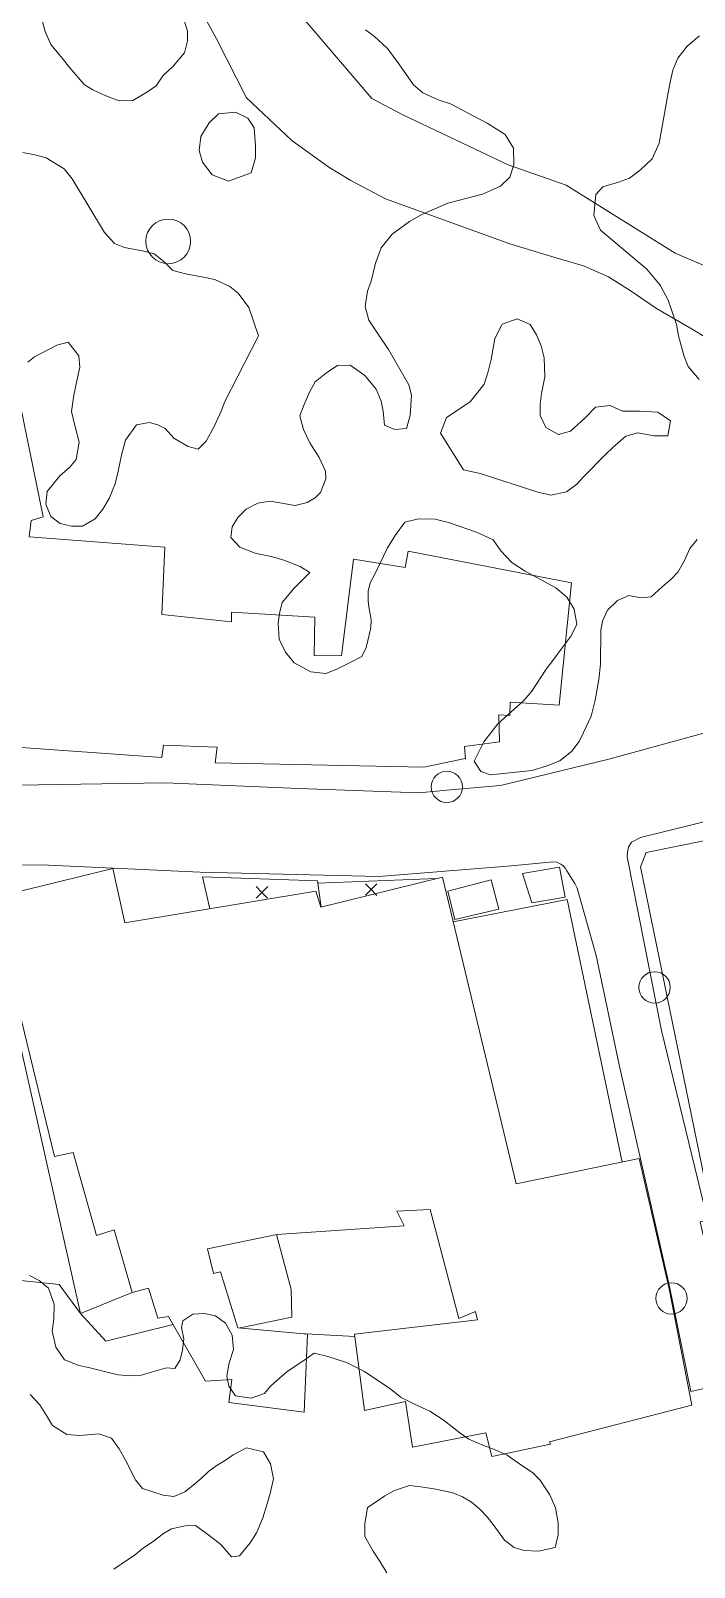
# Model space of a CAD drawing. Header units: metres. Extents: x 4652992 to 4879070, y 2074171 to 2309877.
# Drawn here: x 4654152.8 to 4654185.4, y 2307949.8 to 2308025.4 of the extents above; entities that cross this region are included whole.
import ezdxf

# ---------------------------------------------------------------- set-up
doc = ezdxf.new("R2010")
doc.units = ezdxf.units.M
doc.header["$MEASUREMENT"] = 0
for name, color, linetype, lineweight in [('Level 18', 5, 'Continuous', 0), ('Level 2', 6, 'Continuous', 0), ('Level 30', 5, 'Continuous', 0), ('Level 31', 38, 'Continuous', 0), ('Level 35', 4, 'Continuous', 0), ('Level 40', 1, 'Continuous', 0), ('Level 45', 9, 'Continuous', 0), ('Level 61', 4, 'Continuous', 0), ('Level 62', 4, 'Continuous', 0), ('Level 63', 3, 'Continuous', 0)]:
    doc.layers.add(name, color=color, linetype=linetype, lineweight=lineweight)

# ---------------------------------------------------------------- blocks, each defined once
blk = doc.blocks.new('POSTE_1')
at = {"layer": 'Level 61'}
blk.add_circle((-4.7e-05, -1.9e-05, -2.4e-05), 0.770001, dxfattribs=at)
blk = doc.blocks.new('AL_1')
at = {"layer": 'Level 45'}
blk.add_circle((2.1e-05, 1.3e-05, 3e-05), 1.100002, dxfattribs=at)
blk = doc.blocks.new('COTA_8')
at = {"layer": 'Level 63', "ltscale": 0.2}
for p, q in [((-4.5e-05, 0.000125, -0.000135), (-1.419567, -1.408332, -0.000135)), ((-1.408502, 1.419647, -0.000135), (-4.5e-05, 0.000125, -0.000135)), ((1.419477, 1.408582, -0.000135), (-4.5e-05, 0.000125, -0.000135)), ((-4.5e-05, 0.000125, -0.000135), (1.408412, -1.419397, -0.000135))]:
    blk.add_line(p, q, dxfattribs=at)
blk = doc.blocks.new('COTA_1')
at = {"layer": 'Level 63', "ltscale": 0.2}
for p, q in [((0.000125, 4.5e-05, -0.000195), (-1.419397, -1.408412, -0.000195)), ((-1.408332, 1.419567, -0.000195), (0.000125, 4.5e-05, -0.000195)), ((1.419647, 1.408502, -0.000195), (0.000125, 4.5e-05, -0.000195)), ((0.000125, 4.5e-05, -0.000195), (1.408582, -1.419477, -0.000195))]:
    blk.add_line(p, q, dxfattribs=at)

msp = doc.modelspace()

# ---------------------------------------------------------------- linework, layer by layer
at = {"layer": 'Level 18', "color": 30}
for points in [[(4654187.87619, 2307991.365084, 1308.065), (4654181.232751, 2307989.543497, 1308.715), (4654175.90153, 2307988.25512, 1309.095), (4654173.427988, 2307988.041006, 1309.425), (4654171.870668, 2307987.892867, 1309.535), (4654165.977075, 2307988.107705, 1310.595), (4654159.390327, 2307988.375802, 1312.125), (4654152.124128, 2307988.272631, 1313.385)], [(4654188.007389, 2307958.999382, 1308.305), (4654183.822463, 2307976.199296, 1308.305), (4654182.125041, 2307984.733369, 1308.465), (4654182.136381, 2307984.991068, 1308.455), (4654182.18739, 2307985.218755, 1308.435), (4654182.347357, 2307985.462333, 1308.395), (4654182.785426, 2307985.696255, 1308.335), (4654192.02693, 2307987.979548, 1307.885)], [(4654147.644929, 2307984.311022, 1314.485), (4654153.295812, 2307984.345645, 1313.025), (4654161.110035, 2307983.980837, 1311.275), (4654169.9076, 2307983.773363, 1309.715), (4654176.431424, 2307984.298731, 1308.995), (4654178.475182, 2307984.501837, 1308.805), (4654178.658916, 2307984.473447, 1308.765), (4654178.868195, 2307984.380669, 1308.725), (4654178.95483, 2307984.319225, 1308.695), (4654179.01092, 2307984.256309, 1308.675), (4654179.090725, 2307984.159067, 1308.655), (4654179.160502, 2307984.048927, 1308.615), (4654179.549524, 2307983.430998, 1308.615), (4654179.670391, 2307983.192083, 1308.605), (4654180.605271, 2307979.883508, 1308.545), (4654181.732466, 2307974.506216, 1308.550647)], [(4654181.732466, 2307974.506216, 1308.550647), (4654184.206677, 2307963.583943, 1308.520647), (4654185.258479, 2307958.414454, 1308.610647), (4654186.193142, 2307958.629029, 1308.604641)]]:
    msp.add_polyline3d(points, dxfattribs=at)
at = {"layer": 'Level 2'}
for points in [[(4654186.832783, 2308009.799014, 1302.7), (4654185.333224, 2308010.717429, 1302.7), (4654183.56782, 2308011.734752, 1302.7), (4654182.324755, 2308012.587335, 1302.62), (4654181.210672, 2308013.289695, 1302.62), (4654179.984827, 2308013.826478, 1302.6), (4654178.515775, 2308014.254658, 1302.56), (4654176.347151, 2308014.913516, 1302.46), (4654170.236126, 2308017.125224, 1302.44), (4654168.529303, 2308018.03735, 1302.3), (4654167.452141, 2308018.685619, 1302.24), (4654165.617823, 2308019.997619, 1302.22), (4654163.400512, 2308022.103179, 1302.18), (4654161.925148, 2308025.00078, 1302.1), (4654160.48169, 2308027.624873, 1302)], [(4654189.677093, 2308012.244731, 1302.963857), (4654184.48234, 2308014.453769, 1302.699059), (4654179.119499, 2308017.806333, 1302.526983), (4654176.274882, 2308018.80855, 1302.526983), (4654171.048203, 2308021.281538, 1302.393751), (4654169.565575, 2308022.07189, 1302.393751), (4654165.031341, 2308027.386436, 1302)]]:
    msp.add_polyline3d(points, dxfattribs=at)
at = {"layer": 'Level 30', "color": 1}
for points in [[(4654152.117673, 2308007.653892, 1314.22), (4654153.391141, 2308001.473602, 1314.22), (4654152.793537, 2308001.302882, 1315.87), (4654152.703375, 2308000.493736, 1315.76), (4654159.374635, 2307999.9808, 1312.7), (4654159.23396, 2307996.661801, 1315.43), (4654162.660632, 2307996.305454, 1314.16), (4654162.650385, 2307996.791156, 1312.5), (4654166.76311, 2307996.533466, 1311.89), (4654166.727943, 2307994.644689, 1312.48), (4654168.069229, 2307994.63745, 1312.41), (4654168.653692, 2307999.390128, 1309.79), (4654171.20035, 2307998.989001, 1310.17), (4654171.343497, 2307999.787691, 1310.18), (4654179.386447, 2307998.223943, 1310.65), (4654178.782165, 2307992.203564, 1310.86), (4654176.368369, 2307992.352234, 1311.27)], [(4654176.368369, 2307992.352234, 1311.27), (4654176.354089, 2307991.702772, 1311.27), (4654175.809885, 2307991.735356, 1311.445), (4654175.850169, 2307990.403218, 1311.585), (4654174.118285, 2307990.170817, 1311.81), (4654174.164167, 2307989.547821, 1311.691416)], [(4654174.161986, 2307989.577433, 1311.697052), (4654172.119654, 2307989.149578, 1312.04), (4654161.843614, 2307989.367494, 1312.57), (4654161.943227, 2307990.14357, 1314.8), (4654159.300426, 2307990.243815, 1315.26), (4654159.224525, 2307989.634689, 1315.27), (4654151.639211, 2307990.171974, 1316.33), (4654151.591746, 2307989.713262, 1316.3), (4654143.724525, 2307990.462203, 1317.52), (4654143.645738, 2307989.713223, 1317.53), (4654136.010674, 2307990.282983, 1317.503312)], [(4654202.696017, 2307988.929009, 1309.957071), (4654208.081446, 2307965.196357, 1310.157071), (4654196.739845, 2307962.896331, 1313.177071), (4654196.798018, 2307962.625001, 1313.147071), (4654187.133297, 2307960.624385, 1312.407071), (4654185.714966, 2307966.778444, 1312.437071), (4654186.347616, 2307966.88997, 1312.437071), (4654182.780278, 2307984.24014, 1310.847071), (4654183.061213, 2307984.948598, 1310.837071), (4654202.696017, 2307988.929009, 1309.957071)], [(4654150.83795, 2307982.705829, 1315.876031), (4654156.823174, 2307984.168643, 1315.806031), (4654157.402657, 2307981.483372, 1315.656031), (4654166.801997, 2307983.045304, 1312.866031), (4654167.053455, 2307982.263398, 1312.856031), (4654173.041547, 2307983.74123, 1312.326031), (4654176.666642, 2307968.652267, 1312.126031), (4654182.710169, 2307969.885441, 1311.306031), (4654184.195882, 2307963.468842, 1313.696031), (4654185.305449, 2307957.757412, 1313.526031), (4654178.310898, 2307955.947933, 1313.676031), (4654178.352846, 2307955.838385, 1313.676031), (4654175.468654, 2307955.22198, 1313.916031), (4654175.172431, 2307956.386689, 1313.926031), (4654171.563517, 2307955.679238, 1313.746031), (4654171.216722, 2307957.936913, 1314.316031), (4654169.204662, 2307957.483819, 1314.586031), (4654168.712379, 2307961.24272, 1314.956031), (4654174.764408, 2307961.944403, 1314.366031), (4654174.661918, 2307962.354155, 1314.386031), (4654173.841547, 2307962.009242, 1311.496031), (4654172.431596, 2307967.382454, 1311.886031), (4654170.789121, 2307967.3007, 1313.256031), (4654171.154824, 2307966.582005, 1313.356031), (4654164.894439, 2307966.147299, 1314.346031), (4654161.468341, 2307965.4506, 1316.876031), (4654161.768237, 2307964.222837, 1316.566031), (4654162.107472, 2307964.31187, 1316.576031), (4654162.973345, 2307961.562418, 1316.536031), (4654166.402331, 2307961.245662, 1316.026031), (4654166.233356, 2307957.398801, 1315.976031), (4654162.529053, 2307957.878846, 1316.386031), (4654162.667034, 2307959.012601, 1316.446031), (4654161.378313, 2307958.931317, 1316.296031), (4654159.558529, 2307962.117918, 1316.296031), (4654159.030337, 2307962.027133, 1316.206031), (4654158.573672, 2307963.503924, 1316.136031), (4654157.77298, 2307963.303173, 1316.006031), (4654156.884033, 2307966.384408, 1316.276031), (4654156.004099, 2307966.097972, 1316.166031), (4654154.858412, 2307970.180313, 1316.236031), (4654153.950244, 2307969.992933, 1316.216031), (4654150.83795, 2307982.705829, 1315.876031)]]:
    msp.add_polyline3d(points, dxfattribs=at)
at = {"layer": 'Level 31'}
for points in [[(4654179.071805, 2307982.762762, 1310.724657), (4654177.435428, 2307982.468653, 1311.014657), (4654176.970964, 2307983.918665, 1310.789657), (4654178.793733, 2307984.234954, 1310.614657)], [(4654175.80595, 2307982.16926, 1311.109657), (4654173.647496, 2307981.652101, 1311.014657), (4654173.295426, 2307983.048563, 1310.914657), (4654175.433021, 2307983.601241, 1310.889657)]]:
    msp.add_3dface(points, dxfattribs=at)
at = {"layer": 'Level 35'}
for p, q in [((4654161.587936, 2307982.178859, 1311.634088), (4654161.229703, 2307983.754033, 1311.589088)), ((4654167.066194, 2307982.266542, 1310.389088), (4654166.889453, 2307983.551288, 1310.459088)), ((4654155.217169, 2307962.266679, 1314.023621), (4654157.772979, 2307963.303173, 1314.043621)), ((4654166.012649, 2307961.28166, 1314.263621), (4654168.727424, 2307961.127849, 1313.653621))]:
    msp.add_line(p, q, dxfattribs=at)
at = {"layer": 'Level 35', "extrusion": (-0.0002265166163761, -0.0079583407909365, 0.9999683062487918), "elevation": -18109.696007, "flags": 128}
msp.add_lwpolyline([(4654173.747612, 2307910.506634), (4654179.354917, 2307911.603573), (4654182.062245, 2307898.680569)], dxfattribs=at)
at = {"layer": 'Level 35', "extrusion": (0.0358701982251047, 0.037443507196892, 0.99865475147725), "elevation": 254676.547052, "flags": 128}
msp.add_lwpolyline([(-1764252.943951, -4879594.629234), (-1764251.120964, -4879591.736416), (-1764249.268083, -4879591.859434)], dxfattribs=at)
at = {"layer": 'Level 35'}
for points in [[(4654151.66194, 2307963.952378, 1318.046031), (4654148.272237, 2307978.884099, 1318.306031), (4654150.585317, 2307980.18103, 1315.356031), (4654151.184136, 2307980.185686, 1314.363621), (4654155.217169, 2307962.266678, 1314.643621), (4654154.181309, 2307963.68766, 1315.243621), (4654151.66194, 2307963.952378, 1318.046031)], [(4654163.077257, 2307961.552819, 1315.533621), (4654165.625332, 2307962.08696, 1314.533621), (4654165.587117, 2307963.440815, 1314.413621), (4654164.877006, 2307966.143754, 1314.358904)]]:
    msp.add_polyline3d(points, dxfattribs=at)
at = {"layer": 'Level 40', "color": 3}
for points in [[(4654160.306857, 2308025.974544, 1306.674641), (4654160.481733, 2308025.383592, 1306.814641), (4654160.486583, 2308024.90575, 1307.134641), (4654160.342132, 2308024.314372, 1307.394641), (4654159.786864, 2308023.661182, 1307.674641), (4654159.281959, 2308023.188785, 1307.874641), (4654158.949185, 2308022.698239, 1308.094641), (4654158.525409, 2308022.400549, 1308.174641), (4654157.805137, 2308021.970748, 1308.154641), (4654157.132804, 2308021.960661, 1308.634641), (4654156.476343, 2308022.201772, 1308.654641), (4654155.828627, 2308022.488841, 1308.654641), (4654155.402107, 2308022.763954, 1308.634641), (4654154.693837, 2308023.571676, 1308.474641), (4654154.323511, 2308024.05822, 1308.334641), (4654153.764053, 2308024.725236, 1308.034641), (4654153.487324, 2308025.368125, 1307.654641), (4654153.353577, 2308025.839669, 1307.494641)], [(4654185.574039, 2308000.364125, 1310.254641), (4654185.216452, 2307999.911471, 1310.334641), (4654184.945851, 2307999.330612, 1310.434641), (4654184.629191, 2307998.758857, 1310.494641), (4654184.270883, 2307998.385638, 1310.514641), (4654183.851161, 2307998.024558, 1310.574641), (4654183.312979, 2307997.544165, 1310.614641), (4654182.792404, 2307997.488476, 1310.614641), (4654182.208974, 2307997.603797, 1310.614641), (4654181.650352, 2307997.349466, 1310.794641), (4654181.161157, 2307996.875249, 1310.974641), (4654180.91469, 2307996.337195, 1311.354641), (4654180.829817, 2307995.89407, 1311.654641), (4654180.814232, 2307994.231992, 1311.654641), (4654180.73224, 2307993.471125, 1311.674641), (4654180.642233, 2307992.918004, 1311.794641), (4654180.554434, 2307992.459599, 1312.094641), (4654180.35326, 2307991.658854, 1312.354641), (4654179.977346, 2307990.860931, 1312.574641), (4654179.763793, 2307990.411524, 1312.634641), (4654179.403278, 2307989.943589, 1312.674641), (4654178.819036, 2307989.472301, 1312.694641), (4654178.196074, 2307989.214828, 1312.714641), (4654177.450284, 2307988.981634, 1312.714641), (4654175.404541, 2307988.783368, 1312.674641), (4654174.924938, 2307988.941601, 1312.634641), (4654174.592343, 2307989.451384, 1312.634641), (4654175.077217, 2307990.402215, 1312.514641), (4654175.755832, 2307991.283034, 1312.454641), (4654177.044983, 2307992.439639, 1312.394641), (4654177.436205, 2307992.901505, 1312.374641), (4654178.137513, 2307993.984, 1312.274641), (4654178.473894, 2307994.409129, 1312.214641), (4654178.928015, 2307995.033007, 1312.074641), (4654179.376283, 2307995.626324, 1311.854641), (4654179.643957, 2307996.191903, 1311.434641), (4654179.514649, 2307996.931101, 1311.134641), (4654179.165979, 2307997.523355, 1311.134641), (4654178.616229, 2307997.98091, 1311.134641), (4654177.821545, 2307998.407585, 1310.974641), (4654177.100701, 2307998.803806, 1310.874641), (4654176.450051, 2307999.233728, 1310.794641), (4654175.905434, 2307999.801278, 1310.594641), (4654175.532631, 2308000.350726, 1310.294641), (4654174.710887, 2308000.719316, 1310.094641), (4654173.336419, 2308001.197156, 1310.074641), (4654172.682076, 2308001.358211, 1310.294641), (4654171.857359, 2308001.378498, 1310.294641), (4654171.187616, 2308001.209565, 1310.294641), (4654170.712288, 2308000.558162, 1310.554641), (4654170.340787, 2307999.949671, 1310.754641), (4654169.738892, 2307998.720656, 1311.214641), (4654169.485852, 2307998.231478, 1311.494641), (4654169.373199, 2307997.809703, 1312.134641), (4654169.377519, 2307997.333089, 1312.654641), (4654169.41696, 2307997.039837, 1312.114641), (4654169.520695, 2307996.416704, 1312.214641), (4654169.506015, 2307996.007281, 1312.534641), (4654169.290929, 2307995.0507, 1312.894641), (4654169.077375, 2307994.601292, 1313.214641), (4654168.49462, 2307994.304155, 1313.634641), (4654167.84167, 2307993.973317, 1313.694641), (4654167.291828, 2307993.764826, 1313.774641), (4654166.558511, 2307993.846339, 1313.894641), (4654165.736046, 2307994.294364, 1313.894641), (4654165.31133, 2307994.822356, 1313.834641), (4654165.002148, 2307995.454381, 1313.654641), (4654164.94596, 2307996.242561, 1313.434641), (4654165.021333, 2307996.719281, 1313.194641), (4654165.142046, 2307997.266332, 1312.954641), (4654165.736554, 2307997.957613, 1312.474641), (4654166.189189, 2307998.407339, 1312.314641), (4654166.50801, 2307998.740787, 1312.114641), (4654166.036467, 2307999.024296, 1312.074641), (4654165.23665, 2307999.340975, 1312.114641), (4654164.677354, 2307999.499102, 1312.074641), (4654163.820489, 2307999.684329, 1311.994641), (4654163.063805, 2307999.976624, 1311.914641), (4654162.630309, 2308000.458775, 1311.654641), (4654162.683755, 2308000.987405, 1311.474641), (4654162.961649, 2308001.439954, 1311.254641), (4654163.374797, 2308001.849909, 1311.014641), (4654163.957553, 2308002.147046, 1310.794641), (4654164.551249, 2308002.251717, 1310.754641), (4654165.785375, 2308002.039496, 1310.754641), (4654166.384925, 2308002.174727, 1310.354641), (4654166.765879, 2308002.4166, 1310.054641), (4654167.03936, 2308002.679717, 1309.614641), (4654167.293887, 2308003.343047, 1309.374641), (4654167.28736, 2308003.724944, 1308.954641), (4654166.968677, 2308004.390564, 1308.754641), (4654166.517668, 2308005.114057, 1308.674641), (4654166.198985, 2308005.779677, 1308.614641), (4654166.024337, 2308006.448545, 1308.554641), (4654166.22767, 2308007.010983, 1308.534641), (4654166.501197, 2308007.607122, 1308.454641), (4654166.775444, 2308008.123826, 1308.414641), (4654167.341406, 2308008.582869, 1308.374641), (4654167.868602, 2308008.922705, 1308.374641), (4654168.493725, 2308008.941871, 1308.354641), (4654169.224789, 2308008.432619, 1308.434641), (4654169.782553, 2308007.767318, 1308.494641), (4654170.017895, 2308007.165748, 1308.554641), (4654170.114336, 2308006.670925, 1308.594641), (4654170.191011, 2308005.989706, 1308.654641), (4654170.69254, 2308005.779563, 1308.674641), (4654171.274529, 2308005.823113, 1308.694641), (4654171.446436, 2308006.471056, 1308.614641), (4654171.507988, 2308007.457985, 1308.614641), (4654171.383767, 2308007.974157, 1308.614641), (4654170.377966, 2308009.711254, 1308.594641), (4654169.908676, 2308010.422501, 1308.534641), (4654169.411606, 2308011.155099, 1308.254641), (4654169.236958, 2308011.823966, 1308.194641), (4654169.349657, 2308012.578764, 1307.974641), (4654169.52593, 2308013.083116, 1307.874641), (4654169.741737, 2308013.960262, 1307.794641), (4654170.029177, 2308014.712237, 1307.714641), (4654170.556419, 2308015.385097, 1307.634641), (4654171.409009, 2308016.009506, 1307.614641), (4654172.018824, 2308016.364729, 1307.614641), (4654173.304236, 2308016.919445, 1307.634641), (4654175.013691, 2308017.358627, 1307.674641), (4654175.902074, 2308017.75394, 1307.694641), (4654176.351782, 2308018.188386, 1307.734641), (4654176.548542, 2308018.799699, 1307.774641), (4654176.531841, 2308019.627651, 1307.774641), (4654176.118112, 2308020.296199, 1307.774641), (4654175.23644, 2308020.851079, 1307.774641), (4654173.428476, 2308021.811071, 1307.674641), (4654172.828973, 2308022.008862, 1307.614641), (4654172.065716, 2308022.350032, 1307.534641), (4654171.61466, 2308022.740503, 1307.494641), (4654170.888055, 2308023.772208, 1307.334641), (4654170.332498, 2308024.532225, 1307.254641), (4654169.69576, 2308025.117984, 1307.134641), (4654169.248351, 2308025.444299, 1307.094641)], [(4654185.683491, 2308025.145428, 1309.614641), (4654185.078042, 2308024.646614, 1309.534641), (4654184.61442, 2308024.056332, 1309.394641), (4654184.374527, 2308023.469403, 1309.314641), (4654184.245034, 2308022.876511, 1309.134641), (4654184.145527, 2308022.356985, 1308.834641), (4654184.052594, 2308021.788584, 1308.654641), (4654183.702115, 2308019.875528, 1308.434641), (4654183.362761, 2308019.102096, 1308.434641), (4654182.779239, 2308018.551372, 1308.274641), (4654182.240337, 2308018.150415, 1308.034641), (4654181.693422, 2308017.957204, 1307.954641), (4654180.929352, 2308017.711764, 1307.894641), (4654180.586397, 2308017.335511, 1307.894641), (4654180.485358, 2308016.308811, 1307.894641), (4654180.807688, 2308015.579036, 1307.594641), (4654183.102455, 2308013.666454, 1307.154641), (4654183.747206, 2308012.872949, 1307.034641), (4654184.149229, 2308012.14328, 1306.934641), (4654184.555572, 2308010.936997, 1306.874641), (4654184.658587, 2308010.393299, 1306.874641), (4654184.92531, 2308009.373201, 1306.874641), (4654185.132152, 2308008.872415, 1306.874641), (4654185.665062, 2308008.243744, 1307.014641)], [(4654162.508112, 2308017.99378, 1307.8), (4654161.695874, 2308018.303011, 1307.68), (4654161.222304, 2308018.934496, 1307.56), (4654161.06811, 2308019.503194, 1307.52), (4654161.152859, 2308020.204379, 1307.44), (4654161.562935, 2308020.871518, 1307.44), (4654162.018459, 2308021.320351, 1307.44), (4654162.849987, 2308021.396161, 1307.44), (4654163.453035, 2308021.098145, 1307.4), (4654163.776203, 2308020.615869, 1307.32), (4654163.835905, 2308019.736734, 1307.32), (4654163.833027, 2308019.139095, 1307.2), (4654163.620239, 2308018.40326, 1307.24), (4654162.508112, 2308017.99378, 1307.8)], [(4654152.3824, 2308019.404815, 1309.354641), (4654152.979614, 2308019.286956, 1309.354641), (4654153.540401, 2308019.14471, 1309.354641), (4654154.423097, 2308018.607379, 1309.334641), (4654154.807069, 2308018.121104, 1309.294641), (4654156.39907, 2308015.470239, 1309.354641), (4654156.899745, 2308014.929356, 1309.354641), (4654157.387675, 2308014.738334, 1309.194641), (4654158.337093, 2308014.550969, 1308.954641), (4654158.85194, 2308014.417789, 1308.834641), (4654159.320372, 2308014.041154, 1308.834641), (4654159.761887, 2308013.606677, 1308.854641), (4654160.396338, 2308013.434104, 1308.794641), (4654161.272091, 2308013.277066, 1308.534641), (4654161.835779, 2308013.150035, 1308.334641), (4654162.566628, 2308012.816344, 1308.214641), (4654162.979608, 2308012.482228, 1308.174641), (4654163.512526, 2308011.777098, 1308.154641), (4654163.979056, 2308010.390378, 1308.214641), (4654162.963295, 2308008.396242, 1308.654641)], [(4654174.073032, 2308003.795104, 1308.454641), (4654174.89919, 2308003.615947, 1308.594641), (4654177.733672, 2308002.690932, 1309.274641), (4654178.375588, 2308002.548192, 1309.434641), (4654179.137452, 2308002.698916, 1309.434641), (4654179.64272, 2308003.090662, 1309.254641), (4654179.982748, 2308003.451636, 1309.134641), (4654181.067172, 2308004.537698, 1308.974641), (4654181.440833, 2308004.907882, 1308.954641), (4654182.055062, 2308005.452537, 1308.854641), (4654182.660464, 2308005.618328, 1308.754641), (4654183.458842, 2308005.46052, 1308.814641), (4654184.130025, 2308005.470582, 1308.854641), (4654184.255151, 2308006.207064, 1308.834641), (4654183.635208, 2308006.630917, 1308.794641), (4654182.73665, 2308006.681658, 1308.774641), (4654181.890726, 2308006.674418, 1308.794641), (4654181.290503, 2308006.951646, 1308.874641), (4654180.573979, 2308006.871253, 1308.854641), (4654180.039444, 2308006.326705, 1308.854641), (4654179.343315, 2308005.687228, 1308.894641), (4654178.756192, 2308005.533682, 1308.974641), (4654178.121616, 2308005.881134, 1308.914641), (4654177.849713, 2308006.458214, 1308.894641), (4654177.847599, 2308007.029543, 1308.874641), (4654177.913472, 2308007.539858, 1308.874641), (4654178.071512, 2308008.364988, 1308.854641), (4654178.04459, 2308009.30597, 1308.974641), (4654177.901369, 2308009.889332, 1309.014641), (4654177.669673, 2308010.426747, 1309.054641), (4654177.355358, 2308010.948776, 1309.074641), (4654176.706148, 2308011.219827, 1309.014641), (4654175.969858, 2308010.953038, 1308.934641), (4654175.611504, 2308010.246796, 1308.834641), (4654175.430771, 2308009.21999, 1308.734641), (4654175.274218, 2308008.569012, 1308.674641), (4654175.086238, 2308008.003539, 1308.654641), (4654174.395196, 2308007.141036, 1308.574641), (4654173.243551, 2308006.369576, 1308.494641), (4654172.934904, 2308005.590074, 1308.494641), (4654174.073032, 2308003.795104, 1308.454641)], [(4654162.963295, 2308008.396242, 1308.654641), (4654162.328082, 2308007.148005, 1308.874641), (4654162.143372, 2308006.679227, 1308.954641), (4654161.814566, 2308005.954694, 1309.054641), (4654161.400491, 2308005.199623, 1309.174641), (4654161.022512, 2308004.800563, 1309.374641), (4654160.522978, 2308004.930721, 1309.594641), (4654159.809535, 2308005.355709, 1309.754641), (4654159.389136, 2308005.817596, 1309.954641), (4654159.026612, 2308005.999658, 1310.294641), (4654158.618958, 2308006.111684, 1310.594641), (4654157.978229, 2308006.001303, 1310.594641), (4654157.438747, 2308005.255192, 1311.054641), (4654157.24776, 2308004.503461, 1311.574641), (4654157.084498, 2308003.73047, 1311.954641), (4654156.932032, 2308003.097444, 1312.174641), (4654156.636753, 2308002.382083, 1312.354641), (4654156.315033, 2308001.861401, 1312.674641), (4654155.953175, 2308001.380217, 1313.174641), (4654155.327284, 2308001.014293, 1313.074641), (4654154.786328, 2308001.01053, 1313.534641), (4654154.225542, 2308001.152776, 1313.674641), (4654153.766621, 2308001.495958, 1313.674641), (4654153.515951, 2308002.098022, 1313.614641), (4654153.58605, 2308002.715726, 1313.534641), (4654154.2108, 2308003.492374, 1313.394641), (4654154.68646, 2308003.903734, 1313.334641), (4654155.015599, 2308004.296645, 1313.294641), (4654155.16274, 2308005.15176, 1313.154641), (4654154.93366, 2308006.033755, 1312.954641), (4654154.783572, 2308006.663335, 1312.874641), (4654154.888482, 2308007.46363, 1312.654641), (4654155.04014, 2308008.175757, 1312.534641), (4654155.183095, 2308008.842237, 1312.494641), (4654155.14681, 2308009.401993, 1312.494641), (4654154.623403, 2308010.07367, 1312.614641), (4654154.056339, 2308009.932963, 1313.034641), (4654152.958971, 2308009.344314, 1313.474641), (4654152.625315, 2308009.094391, 1313.794641)], [(4654152.708895, 2307964.133379, 1320.154641), (4654153.197596, 2307963.880704, 1320.274641), (4654153.647673, 2307963.510365, 1320.414641), (4654153.92156, 2307962.720602, 1320.754641), (4654153.90601, 2307961.987754, 1321.014641), (4654153.82245, 2307961.393541, 1321.194641), (4654154.017246, 2307960.603673, 1321.294641), (4654154.435776, 2307959.989016, 1321.174641), (4654155.137745, 2307959.694404, 1320.934641), (4654155.625217, 2307959.598547, 1320.874641), (4654156.469521, 2307959.38555, 1320.634641), (4654157.075936, 2307959.250646, 1320.414641), (4654157.666504, 2307959.197146, 1320.054641), (4654158.22599, 2307959.228046, 1319.534641), (4654158.763165, 2307959.388594, 1319.434641), (4654159.449137, 2307959.582512, 1319.354641), (4654159.872136, 2307959.561963, 1318.934641), (4654160.127418, 2307959.981491, 1318.354641), (4654160.236212, 2307960.461139, 1318.174641), (4654160.311001, 2307961.010105, 1318.134641), (4654160.19714, 2307961.564851, 1317.994641), (4654160.261463, 2307961.896669, 1317.514641), (4654160.751709, 2307962.223021, 1317.374641), (4654161.311195, 2307962.253921, 1317.314641), (4654161.874834, 2307962.143086, 1317.234641), (4654162.358302, 2307961.781838, 1317.214641), (4654162.688355, 2307961.200236, 1317.214641), (4654162.75482, 2307960.482576, 1317.254641), (4654162.534773, 2307959.836914, 1317.694641), (4654162.424285, 2307959.185366, 1317.794641), (4654162.51645, 2307958.681858, 1318.014641), (4654162.851736, 2307958.208831, 1318.114641), (4654163.619257, 2307958.089219, 1318.014641), (4654164.28061, 2307958.319294, 1317.914641), (4654164.572821, 2307958.684587, 1317.734641), (4654165.031985, 2307959.095338, 1317.654641), (4654165.446063, 2307959.436667, 1317.374641), (4654166.172354, 2307959.920151, 1317.174641), (4654166.722919, 2307960.312929, 1316.714641), (4654167.402578, 2307960.147965, 1316.714641), (4654168.30843, 2307959.844576, 1316.714641), (4654169.203202, 2307959.402449, 1316.714641), (4654170.447879, 2307958.562707, 1316.714641), (4654171.011053, 2307958.123155, 1316.474641), (4654171.689017, 2307957.786291, 1316.214641), (4654172.415606, 2307957.455523, 1315.874641), (4654173.076028, 2307957.028163, 1315.694641), (4654173.8994, 2307956.38087, 1315.474641), (4654174.330706, 2307956.076852, 1315.414641), (4654175.017442, 2307955.785235, 1315.154641), (4654175.636782, 2307955.553845, 1315.074641), (4654176.216883, 2307955.283197, 1314.934641), (4654176.901925, 2307954.819681, 1314.714641), (4654177.46156, 2307954.443455, 1314.394641), (4654177.832546, 2307954.073011, 1314.234641), (4654178.322011, 2307953.334802, 1314.114641), (4654178.594668, 2307952.701856, 1314.054641), (4654178.734377, 2307951.954136, 1314.034641), (4654178.729908, 2307951.360028, 1314.034641), (4654178.579567, 2307950.747631, 1314.114641), (4654177.768803, 2307950.562595, 1314.254641), (4654177.06283, 2307950.591815, 1314.334641), (4654176.57182, 2307950.750998, 1314.374641), (4654176.088352, 2307951.112246, 1314.414641), (4654175.590116, 2307951.805207, 1314.414641), (4654175.233749, 2307952.251065, 1314.454641), (4654174.880921, 2307952.633597, 1314.534641), (4654174.47362, 2307952.979868, 1314.594641), (4654174.01831, 2307953.241633, 1314.674641), (4654173.548381, 2307953.427986, 1314.754641), (4654172.713464, 2307953.607823, 1314.854641), (4654171.979333, 2307953.736526, 1315.094641), (4654171.422156, 2307953.799117, 1315.294641), (4654170.678788, 2307953.553855, 1315.414641), (4654170.200237, 2307953.287834, 1315.474641), (4654169.725225, 2307952.958487, 1315.574641), (4654169.346846, 2307952.719741, 1315.894641), (4654169.222354, 2307951.914371, 1316.214641), (4654169.212037, 2307951.290097, 1316.414641), (4654169.625334, 2307950.566866, 1316.854641), (4654169.964159, 2307950.030512, 1317.374641), (4654170.302983, 2307949.494159, 1317.394641)], [(4654156.865023, 2307949.67838, 1322.374641), (4654157.591313, 2307950.161864, 1322.374641), (4654157.866596, 2307950.358253, 1321.974641), (4654158.316989, 2307950.723756, 1321.654641), (4654158.749839, 2307950.998764, 1321.514641), (4654159.309176, 2307951.43679, 1321.134641), (4654159.699864, 2307951.657458, 1320.774641), (4654160.377065, 2307951.806128, 1320.754641), (4654160.887926, 2307951.830932, 1320.634641), (4654161.536653, 2307951.343242, 1320.634641), (4654162.130294, 2307950.897699, 1320.594641), (4654162.661306, 2307950.292238, 1320.574641), (4654163.0503, 2307950.341006, 1320.234641), (4654163.568554, 2307950.975001, 1320.094641), (4654163.884155, 2307951.460956, 1320.094641), (4654163.997717, 2307951.720461, 1319.674641), (4654164.203759, 2307952.212301, 1319.334641), (4654164.41442, 2307952.891124, 1319.094641), (4654164.562453, 2307953.410029, 1318.954641), (4654164.715103, 2307954.115917, 1318.694641), (4654164.575394, 2307954.863637, 1318.694641), (4654164.230108, 2307955.448234, 1318.694641), (4654163.398114, 2307955.643154, 1318.874641), (4654162.731528, 2307955.304505, 1319.254641), (4654162.310987, 2307955.01142, 1319.454641), (4654161.899218, 2307954.763582, 1319.634641), (4654161.527302, 2307954.476592, 1319.814641), (4654161.161847, 2307954.141359, 1320.034641), (4654160.747769, 2307953.80003, 1320.174641), (4654160.354772, 2307953.48587, 1320.354641), (4654159.818211, 2307953.246914, 1320.654641), (4654159.294425, 2307953.318597, 1321.094641), (4654158.281938, 2307953.642954, 1321.074641), (4654157.922647, 2307954.073729, 1321.214641), (4654157.446572, 2307955.044169, 1321.234641), (4654157.128829, 2307955.607692, 1321.234641), (4654156.75369, 2307956.119871, 1321.254641), (4654156.131426, 2307956.336179, 1321.234641), (4654155.182946, 2307956.256511, 1321.354641), (4654154.543755, 2307956.303915, 1321.594641), (4654153.840556, 2307956.755344, 1321.694641), (4654153.553894, 2307957.234467, 1321.694641), (4654153.230303, 2307957.767825, 1321.794641), (4654152.742682, 2307958.270808, 1322.034641)]]:
    msp.add_polyline3d(points, dxfattribs=at)
at = {"layer": 'Level 62'}
for p, q in [((4654161.229702, 2307983.754034, 1311.105523), (4654166.889454, 2307983.551289, 1310.039089)), ((4654172.759996, 2307983.671745, 1309.459089), (4654166.904022, 2307983.445389, 1309.855523))]:
    msp.add_line(p, q, dxfattribs=at)

# ---------------------------------------------------------------- block references
at = {"layer": 'Level 45'}
msp.add_blockref('AL_1', (4654159.54005, 2308015.03555, 1305.81465), dxfattribs=at)
at = {"layer": 'Level 61'}
for p in [(4654173.25025, 2307988.18095, 1309.43245), (4654183.47925, 2307978.31355, 1308.3425), (4654184.30575, 2307963.00495, 1308.43465)]:
    msp.add_blockref('POSTE_1', p, dxfattribs=at)
at = {"layer": 'Level 63', "ltscale": 0.2, "xscale": 0.2, "yscale": 0.2, "zscale": 0.2}
for name, p in [('COTA_8', (4654164.15325, 2307982.99175, 1310.70055)), ('COTA_1', (4654169.53075, 2307983.128, 1309.73555))]:
    msp.add_blockref(name, p, dxfattribs=at)

doc.saveas('drawing.dxf')
